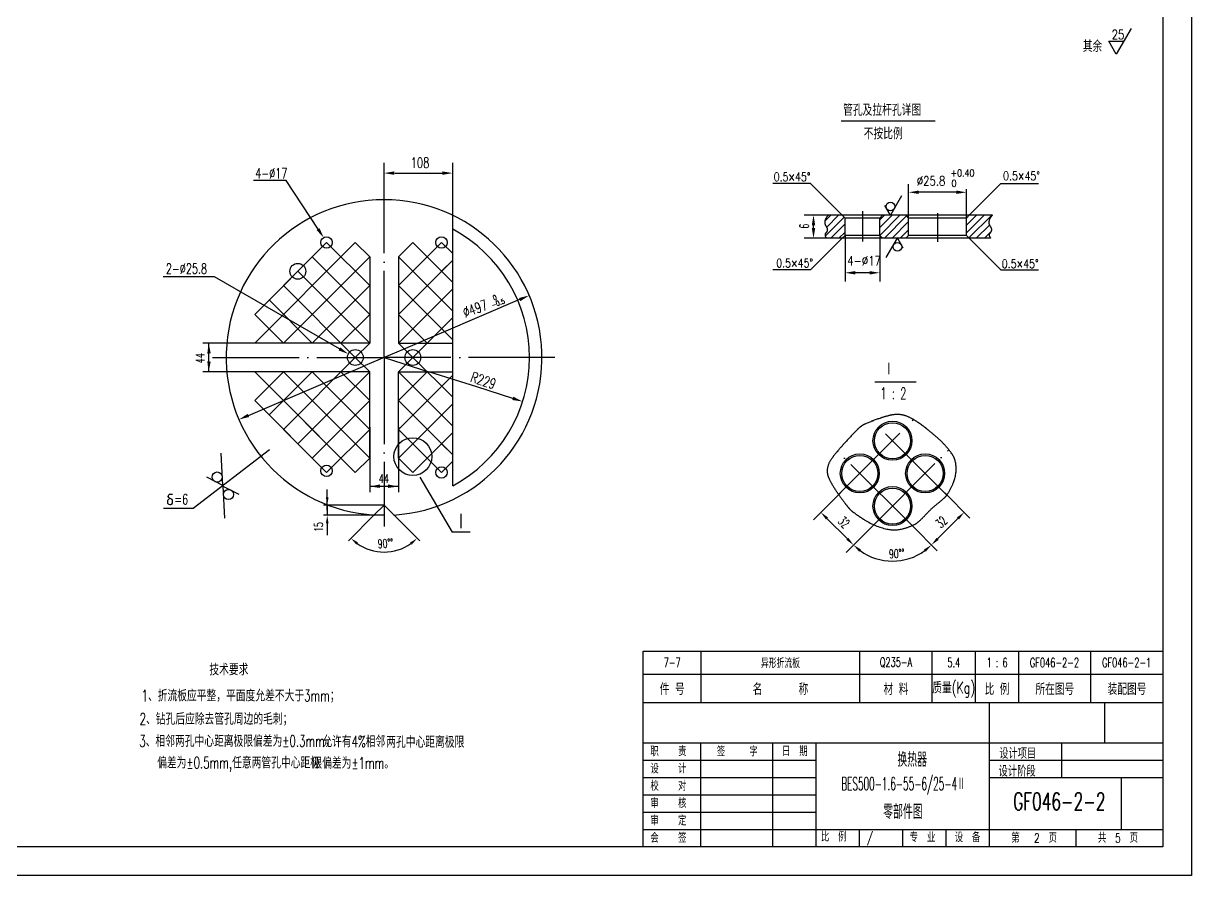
# Model space of a CAD drawing. Extents: x -843 to 1784, y -26 to 1322.
# Drawn here: x 1361.5 to 1766.1, y 727.9 to 1023.2 of the extents above; entities that cross this region are included whole.
import ezdxf
from ezdxf.enums import TextEntityAlignment as Align

# ---------------------------------------------------------------- set-up
doc = ezdxf.new("R2010")
doc.units = 0
doc.header["$MEASUREMENT"] = 0
doc.linetypes.add('DASHDOT-M', pattern=[36, 30, -3, 0, -3])
doc.linetypes.add('DIVIDE-M', pattern=[39, 30, -3, 0, -3, 0, -3])
doc.layers.get('0').update_dxf_attribs({"linetype": 'CONTINUOUS'})
for name, color, linetype in [('CDR_DIM', 7, 'CONTINUOUS'), ('CDR_DWG1', 4, 'CONTINUOUS'), ('CDR_DWG2', 2, 'CONTINUOUS'), ('CDR_DWG3', 1, 'DASHDOT-M'), ('CDR_DWG4', 3, 'DIVIDE-M')]:
    doc.layers.add(name, color=color, linetype=linetype)
doc.styles.add('HZ', font='romans', dxfattribs={"width": 0.7, "bigfont": 'hz'})

# ---------------------------------------------------------------- blocks, each defined once
blk = doc.blocks.new('SY', base_point=(289.2, -51.1))
blk.add_circle((289.2, -51.1), 9)

msp = doc.modelspace()

# ---------------------------------------------------------------- linework, layer by layer
for p, q in [((1766.08, 1321.92), (1766.08, 727.92)), ((1486.41, 963.56), (1486.41, 974.9)), ((1490.11, 971.3), (1506.57, 971.3)), ((1510.17, 951.85), (1510.17, 974.9)), ((1452.46, 968.76), (1441.19, 968.76)), ((1463.57, 951.87), (1452.46, 968.76)), ((1634.14, 967.69), (1621.09, 967.69)), ((1645.08, 956.74), (1634.14, 967.69)), ((1668.08, 955.74), (1668.08, 967.43)), ((1689.08, 956.74), (1700.03, 967.69)), ((1700.03, 967.69), (1713.08, 967.69)), ((1684.58, 964.66), (1671.58, 964.66)), ((1688.08, 955.74), (1688.08, 965.73)), ((1640.3, 956.74), (1631.93, 956.74)), ((1641.18, 956.74), (1639.09, 954.65)), ((1645.78, 956.04), (1639.19, 949.45)), ((1643.83, 956.74), (1639.71, 952.62)), ((1665.05, 956.74), (1658.05, 949.74)), ((1662.39, 956.74), (1658.08, 952.43)), ((1659.74, 956.74), (1658.08, 955.08)), ((1667.39, 956.44), (1659.7, 948.74)), ((1668.08, 949.74), (1668.08, 955.74)), ((1694.21, 956.74), (1688.08, 950.61)), ((1691.56, 956.74), (1688.08, 953.26)), ((1696.87, 956.74), (1688.97, 948.85)), ((1635.13, 952.24), (1635.13, 953.24)), ((1646.08, 953.69), (1641.14, 948.74)), ((1646.08, 950.86), (1643.96, 948.74)), ((1668.08, 954.48), (1662.35, 948.74)), ((1668.08, 951.65), (1665.18, 948.74)), ((1696.08, 953.3), (1691.52, 948.74)), ((1696.51, 950.91), (1694.35, 948.74)), ((1441.61, 922.36), (1466.5, 947.25)), ((1441.61, 912.4), (1476.46, 947.25)), ((1481.43, 932.31), (1466.5, 947.25)), ((1481.43, 942.27), (1476.46, 947.25)), ((1491.39, 932.31), (1506.32, 947.25)), ((1491.39, 942.27), (1496.37, 947.25)), ((1510.17, 933.44), (1496.37, 947.25)), ((1510.17, 943.4), (1506.32, 947.25)), ((1639.65, 948.74), (1631.93, 948.74)), ((1645.08, 948.74), (1634.14, 937.8)), ((1646.08, 949.74), (1646.08, 933.77)), ((1658.08, 949.74), (1658.08, 933.77)), ((1689.08, 948.74), (1700.03, 937.8)), ((1451.57, 912.4), (1481.43, 942.27)), ((1481.43, 922.36), (1461.52, 942.27)), ((1510.17, 923.49), (1491.39, 942.27)), ((1491.39, 922.36), (1510.17, 941.14)), ((1427.67, 935.37), (1409.91, 935.37)), ((1470.95, 910.41), (1427.67, 935.37)), ((1481.43, 912.4), (1456.54, 937.29)), ((1634.14, 937.8), (1621.09, 937.8)), ((1654.58, 936.77), (1649.58, 936.77)), ((1700.03, 937.8), (1713.08, 937.8)), ((1476.46, 907.42), (1451.57, 932.31)), ((1461.52, 912.4), (1481.43, 932.31)), ((1510.17, 913.53), (1491.39, 932.31)), ((1491.39, 912.4), (1510.17, 931.18)), ((1461.52, 912.4), (1446.59, 927.34)), ((1533.37, 927.49), (1492.98, 910.23)), ((1451.57, 912.4), (1441.61, 922.36)), ((1471.48, 912.4), (1481.43, 922.36)), ((1501.35, 912.4), (1491.39, 922.36)), ((1496.37, 907.42), (1510.17, 921.23)), ((1476.46, 907.42), (1481.43, 912.4)), ((1496.37, 907.42), (1491.39, 912.4)), ((1476.46, 907.42), (1451.57, 882.53)), ((1476.46, 907.42), (1481.43, 902.45)), ((1492.98, 910.23), (1479.85, 904.62)), ((1486.41, 907.42), (1502.27, 902.38)), ((1496.37, 907.42), (1491.39, 902.45)), ((1496.37, 907.42), (1510.17, 893.62)), ((1439.45, 887.36), (1479.85, 904.62)), ((1441.61, 902.45), (1476.46, 867.6)), ((1451.57, 902.45), (1441.61, 892.49)), ((1461.52, 902.45), (1446.59, 887.51)), ((1451.57, 902.45), (1481.43, 872.58)), ((1481.43, 902.45), (1456.54, 877.56)), ((1461.52, 902.45), (1481.43, 882.53)), ((1471.48, 902.45), (1481.43, 892.49)), ((1501.35, 902.45), (1491.39, 892.49)), ((1491.39, 902.45), (1510.17, 883.66)), ((1518.57, 897.21), (1502.27, 902.38)), ((1510.17, 901.32), (1491.39, 882.53)), ((1531, 893.26), (1518.57, 897.21)), ((1441.61, 892.49), (1466.5, 867.6)), ((1451.57, 892.49), (1476.46, 867.6)), ((1481.43, 892.49), (1461.52, 872.58)), ((1491.39, 892.49), (1510.17, 873.71)), ((1510.17, 891.36), (1491.39, 872.58)), ((1481.43, 882.53), (1466.5, 867.6)), ((1491.39, 882.53), (1506.32, 867.6)), ((1510.17, 881.4), (1496.37, 867.6)), ((1446.72, 875.39), (1420.34, 855.09)), ((1430.56, 863.12), (1429.95, 874.27)), ((1481.43, 872.58), (1476.46, 867.6)), ((1481.43, 872.58), (1476.46, 867.6)), ((1491.39, 872.58), (1496.37, 867.6)), ((1491.39, 872.58), (1496.37, 867.6)), ((1510.17, 871.45), (1506.32, 867.6)), ((1430.56, 863.12), (1425.03, 865.93)), ((1498.85, 865.97), (1510.04, 846.95)), ((1430.58, 862.86), (1431.19, 851.71)), ((1430.58, 862.86), (1436.11, 860.05)), ((1411.46, 857.93), (1411.37, 857.69)), ((1411.59, 858.15), (1411.46, 857.93)), ((1411.82, 858.34), (1411.59, 858.15)), ((1411.69, 859.28), (1411.7, 859.64)), ((1411.82, 858.96), (1411.69, 859.28)), ((1411.7, 859.64), (1411.83, 859.83)), ((1412.05, 858.73), (1411.82, 858.96)), ((1411.96, 858.49), (1411.82, 858.34)), ((1411.83, 859.83), (1412.12, 860.02)), ((1412.31, 858.58), (1411.96, 858.49)), ((1412.36, 858.56), (1412.05, 858.73)), ((1412.12, 860.02), (1412.36, 860.05)), ((1412.36, 860.05), (1413.2, 860.05)), ((1412.58, 858.46), (1412.36, 858.56)), ((1412.77, 858.34), (1412.58, 858.46)), ((1412.97, 858.17), (1412.77, 858.34)), ((1413.14, 857.93), (1412.97, 858.17)), ((1413.17, 857.61), (1413.14, 857.93)), ((1466.73, 854.49), (1466.73, 861.74)), ((1644.68, 860.79), (1635.08, 851.18)), ((1680.56, 860.5), (1689.25, 851.81)), ((1420.34, 855.09), (1410, 855.09)), ((1411.37, 857.69), (1411.42, 857.16)), ((1411.42, 857.16), (1411.45, 856.99)), ((1411.45, 856.99), (1411.62, 856.77)), ((1411.62, 856.77), (1411.88, 856.6)), ((1411.88, 856.6), (1412.25, 856.48)), ((1412.25, 856.48), (1412.62, 856.51)), ((1412.62, 856.51), (1412.92, 856.63)), ((1412.92, 856.63), (1413.14, 856.9)), ((1413.14, 856.9), (1413.17, 857.61)), ((1486.41, 856.23), (1465.48, 856.23)), ((1466.73, 856.23), (1466.73, 852.75)), ((1474.81, 852.75), (1465.48, 852.75)), ((1466.73, 849.95), (1466.73, 845.84)), ((1483.04, 852.86), (1474.07, 843.88)), ((1486.41, 852.75), (1474.81, 852.75)), ((1489.78, 852.86), (1498.76, 843.88)), ((1646.86, 844.58), (1639.79, 851.65)), ((1678.1, 844.6), (1685.17, 851.67)), ((1516.19, 846.95), (1510.04, 846.95)), ((1655.99, 849.47), (1646.39, 839.87)), ((1669.25, 849.18), (1677.94, 840.49)), ((1576.09, 797.73), (1756.2, 797.73)), ((1736.08, 773.94), (1736.08, 787.94)), ((1576.08, 773.94), (1756.08, 773.94)), ((1596.08, 737.94), (1596.08, 773.94)), ((1621.08, 737.94), (1621.08, 773.94)), ((1636.08, 737.94), (1636.08, 773.94)), ((1721.08, 761.94), (1721.08, 773.94)), ((1721.08, 761.94), (1721.08, 773.94)), ((1576.08, 767.94), (1636.08, 767.94)), ((1696.08, 767.94), (1756.08, 767.94)), ((1576.08, 761.94), (1636.08, 761.94)), ((1696.08, 761.94), (1756.08, 761.94)), ((1741.7, 761.94), (1741.7, 743.94)), ((1576.08, 755.94), (1636.08, 755.94)), ((1576.08, 749.94), (1636.08, 749.94)), ((1576.08, 743.94), (1756.08, 743.94)), ((1651.08, 737.94), (1651.08, 743.94)), ((1666.08, 737.94), (1666.08, 743.94)), ((1681.08, 737.94), (1681.08, 743.94)), ((1726.08, 737.94), (1726.08, 743.94)), ((1766.08, 727.92), (925.08, 727.92))]:
    msp.add_line(p, q)
for points in [[(1745.12, 1021.44), (1739.97, 1012.51), (1737.39, 1016.98), (1742.54, 1016.98)], [(1665.61, 963.41), (1661.76, 956.74), (1659.84, 960.08)], [(1660.33, 942.07), (1664.18, 948.74), (1666.11, 945.41)]]:
    msp.add_lwpolyline(points)
for centre, radius in [((1661.76, 959.74), 1.5), ((1664.18, 945.74), 1.5), ((1496.38, 873.08), 6.55), ((1428.61, 866.01), 1.75), ((1432.53, 859.97), 1.75)]:
    msp.add_circle(centre, radius)
for centre, radius, start, end in [((1486.41, 856.23), 16.21, 234.91, 305.09), ((1662.48, 855.95), 19.08, 234.0169, 305.9831)]:
    msp.add_arc(centre, radius, start, end)
for points in [[(1490.01, 970.7), (1490.01, 971.9), (1486.41, 971.3)], [(1506.57, 970.7), (1506.57, 971.9), (1510.17, 971.3)], [(1671.58, 965.25), (1671.58, 964.08), (1668.08, 964.66)], [(1684.58, 965.25), (1684.58, 964.08), (1688.08, 964.66)], [(1634.55, 953.24), (1635.72, 953.24), (1635.13, 956.74)], [(1464.07, 952.2), (1463.07, 951.54), (1465.55, 948.86)], [(1634.55, 952.24), (1635.72, 952.24), (1635.13, 948.74)], [(1649.58, 937.35), (1649.58, 936.18), (1646.08, 936.77)], [(1654.58, 937.35), (1654.58, 936.18), (1658.08, 936.77)], [(1533.61, 926.94), (1533.14, 928.04), (1536.69, 928.9)], [(1426.39, 908.82), (1425.19, 908.78), (1425.67, 912.4)], [(1471.25, 910.93), (1470.66, 909.89), (1474.07, 908.61)], [(1426.39, 906.02), (1425.19, 906.06), (1425.67, 902.45)], [(1531.18, 893.83), (1530.81, 892.69), (1534.43, 892.17)], [(1439.69, 886.8), (1439.21, 887.91), (1436.14, 885.94)], [(1485.01, 863.44), (1485.05, 862.24), (1481.43, 862.72)], [(1487.81, 863.44), (1487.77, 862.24), (1491.39, 862.72)], [(1466.26, 859.03), (1467.19, 859.03), (1466.73, 856.23)], [(1640.14, 852.01), (1639.44, 851.3), (1637.67, 853.78)], [(1684.82, 852.02), (1685.53, 851.31), (1687.3, 853.79)], [(1466.26, 849.95), (1467.19, 849.95), (1466.73, 852.75)], [(1476.79, 842.61), (1477.39, 843.32), (1474.95, 844.77)], [(1495.43, 843.32), (1496.03, 842.61), (1497.87, 844.77)], [(1647.22, 844.94), (1646.51, 844.23), (1648.98, 842.46)], [(1650.94, 840.13), (1651.59, 840.89), (1648.98, 842.46)], [(1673.36, 840.89), (1674.01, 840.13), (1675.97, 842.46)], [(1677.75, 844.95), (1678.46, 844.24), (1675.98, 842.48)]]:
    msp.add_solid(points)
at = {"layer": 'CDR_DIM'}
for p, q in [((1441.61, 912.4), (1423.67, 912.4)), ((1425.67, 908.45), (1425.67, 912.4)), ((1425.67, 902.45), (1425.67, 908.45)), ((1441.61, 902.45), (1423.67, 902.45)), ((1481.43, 883.31), (1481.43, 860.72)), ((1491.39, 883.31), (1491.39, 860.72)), ((1485.39, 862.72), (1481.43, 862.72)), ((1491.39, 862.72), (1485.39, 862.72))]:
    msp.add_line(p, q, dxfattribs=at)
at = {"layer": 'CDR_DWG1'}
for p, q in [((1756.08, 1311.92), (1756.08, 737.92)), ((1645.54, 956.74), (1640.3, 956.74)), ((1646.08, 955.74), (1645.08, 956.74)), ((1658.63, 956.74), (1645.54, 956.74)), ((1658.08, 955.74), (1646.08, 955.74)), ((1646.08, 949.74), (1646.08, 955.74)), ((1658.08, 955.74), (1659.08, 956.74)), ((1658.08, 949.74), (1658.08, 955.74)), ((1667.54, 956.74), (1658.63, 956.74)), ((1668.08, 955.74), (1667.08, 956.74)), ((1688.63, 956.74), (1667.54, 956.74)), ((1688.08, 955.74), (1668.08, 955.74)), ((1688.08, 955.74), (1689.08, 956.74)), ((1688.08, 949.74), (1688.08, 955.74)), ((1697.13, 956.74), (1688.63, 956.74)), ((1510.17, 863), (1510.17, 951.85)), ((1696.48, 948.74), (1639.65, 948.74)), ((1646.08, 949.74), (1645.08, 948.74)), ((1658.08, 949.74), (1646.08, 949.74)), ((1658.08, 949.74), (1659.08, 948.74)), ((1668.08, 949.74), (1667.08, 948.74)), ((1688.08, 949.74), (1668.08, 949.74)), ((1688.08, 949.74), (1689.08, 948.74)), ((1486.41, 856.23), (1483.04, 852.86)), ((1486.41, 856.23), (1483.04, 852.86)), ((1486.41, 856.23), (1489.78, 852.86)), ((1576.09, 805.73), (1756.2, 805.73)), ((1576.09, 787.73), (1576.09, 805.73)), ((1596.2, 787.73), (1596.2, 805.73)), ((1651.2, 787.73), (1651.2, 805.73)), ((1676.2, 787.73), (1676.2, 805.73)), ((1691.2, 787.73), (1691.2, 805.73)), ((1706.2, 787.73), (1706.2, 805.73)), ((1731.2, 787.73), (1731.2, 805.73)), ((1576.08, 787.94), (1756.08, 787.94)), ((1576.08, 787.94), (1756.08, 787.94)), ((1576.08, 787.94), (1576.08, 737.92)), ((1696.08, 737.94), (1696.08, 787.94)), ((1696.08, 737.94), (1696.08, 787.94)), ((1756.08, 737.92), (950.08, 737.92))]:
    msp.add_line(p, q, dxfattribs=at)
for points in [[(1481.43, 912.4), (1441.61, 912.4), (1446.59, 917.38), (1441.61, 922.36), (1461.52, 942.27), (1466.5, 937.29), (1476.46, 947.25), (1481.43, 942.27), (1481.43, 912.4)], [(1510.17, 941.14), (1506.32, 937.29), (1496.37, 947.25), (1491.39, 942.27), (1491.39, 912.4)], [(1491.39, 912.4), (1510.17, 912.4)], [(1481.43, 902.45), (1441.61, 902.45), (1446.59, 897.47), (1441.61, 892.49), (1461.52, 872.58), (1466.5, 877.56), (1476.46, 867.6), (1481.43, 872.58), (1481.43, 902.45)], [(1510.17, 873.71), (1506.32, 877.56), (1496.37, 867.6), (1491.39, 872.58), (1491.39, 902.45)], [(1491.39, 902.45), (1510.17, 902.45)]]:
    msp.add_lwpolyline(points, dxfattribs=at)
for centre, radius in [((1456.54, 937.29), 2.75), ((1476.46, 907.42), 2.75), ((1496.37, 907.42), 2.75), ((1662.48, 878.58), 6.75), ((1662.48, 878.58), 6.25), ((1651.16, 867.27), 6.75), ((1673.79, 867.27), 6.75), ((1651.16, 867.27), 6.25), ((1673.79, 867.27), 6.25), ((1662.48, 855.95), 6.75), ((1662.48, 855.95), 6.25)]:
    msp.add_circle(centre, radius, dxfattribs=at)
for radius, start, end in [(54.67, 273.5352, 266.4648), (50.38, 298.1392, 61.8608)]:
    msp.add_arc((1486.41, 907.42), radius, start, end, dxfattribs=at)
at = {"layer": 'CDR_DWG2'}
for p, q in [((1644.66, 989.43), (1677.28, 989.43)), ((1656.38, 898.97), (1670.63, 898.97))]:
    msp.add_line(p, q, dxfattribs=at)
at = {"layer": 'CDR_DWG3', "linetype": 'DASHDOT-M'}
for p, q in [((1486.41, 907.42), (1486.41, 963.56)), ((1652.08, 958.12), (1652.08, 947.57)), ((1678.08, 957.38), (1678.08, 947.48)), ((1427.02, 907.42), (1486.41, 907.42)), ((1545.6, 907.42), (1486.41, 907.42)), ((1486.41, 907.42), (1486.41, 848.89)), ((1643.83, 859.94), (1669.78, 885.89)), ((1681.31, 859.75), (1655.62, 885.44)), ((1669.25, 849.18), (1643.46, 874.97)), ((1655.99, 849.47), (1681.99, 875.47))]:
    msp.add_line(p, q, dxfattribs=at)
at = {"layer": 'CDR_DWG4', "linetype": 'DIVIDE-M'}
for points in [[(1640.3, 956.74, 0.09287), (1639.38, 955.55, 0.107934), (1639.05, 954.29, 0.198032), (1639.63, 952.72, -0.243275), (1639.99, 951.39, -0.177796), (1639.5, 950.62, 0.2131), (1639.14, 949.95, 0.1198), (1639.24, 949.34, 0.101396), (1639.65, 948.74)], [(1697.13, 956.74, 0.09287), (1696.21, 955.55, 0.107934), (1695.88, 954.29, 0.198032), (1696.46, 952.72, -0.243275), (1696.82, 951.39, -0.177796), (1696.33, 950.62, 0.2131), (1695.97, 949.95, 0.1198), (1696.07, 949.34, 0.101396), (1696.48, 948.74)]]:
    msp.add_lwpolyline(points, format="xyb", dxfattribs=at)
msp.add_lwpolyline([(1643.83, 859.94, -0.023977), (1641.34, 863.84, -0.041569), (1640.2, 866.27, -0.136871), (1639.96, 869.11, -0.111271), (1641.36, 872.31, -0.01502), (1643.1, 874.54, -0.010523), (1645.73, 877.58, -0.009998), (1650.22, 882.35, -0.037701), (1651.52, 883.5, -0.059647), (1653.1, 884.42, -0.020375), (1658.08, 886.33, -0.017092), (1661.15, 887.25, -0.029449), (1662.97, 887.61, -0.087448), (1665.9, 887.51, -0.076351), (1669.02, 886.33, -0.014588), (1671.3, 884.95, -0.01865), (1673.01, 883.76, -0.009886), (1674.74, 882.39, -0.005092), (1678.03, 879.64, -0.029478), (1680.07, 877.68, -0.020788), (1682.66, 874.63, -0.149114), (1684.51, 869.8, -0.123357), (1683.43, 863.7, -0.031047), (1681.59, 860.17, -0.070606), (1680.47, 858.81, -0.019019), (1678.31, 856.96, 0.018662), (1676.1, 855.08, 0.020772), (1673.95, 852.93, -0.020092), (1671.72, 850.71, -0.075492), (1669.92, 849.49, -0.042645), (1666.32, 848.14, -0.12342), (1660.55, 847.98, -0.085917), (1652.94, 851.1, -0.018798), (1648.79, 853.92, -0.055143), (1647.53, 855.08, -0.015916), (1646.18, 856.75, -0.008606)], format="xyb", close=True, dxfattribs=at)

# ---------------------------------------------------------------- block references
at = {"layer": 'CDR_DWG1', "xscale": 0.22, "yscale": 0.22, "zscale": 0.22}
for p in [(1466.5, 947.25), (1506.32, 947.25), (1466.5, 868.16), (1506.32, 867.6)]:
    msp.add_blockref('SY', p, dxfattribs=at)

# ---------------------------------------------------------------- texts
at = {"style": 'HZ'}
for s, height, width, p in [('25', 3.2, 0.8, (1738.41, 1017.68)), ('其余', 4, 0.7, (1728.4, 1013.23)), ('108', 3.6, 0.7, (1495.61, 973.1)), ('4-%%C17', 3.5, 0.7, (1441.79, 969.48)), ('0.5×45%%D', 3, 0.8, (1621.32, 968.49)), ('+0.40', 2.5, 0.8, (1682.63, 970.09)), ('0.5×45%%D', 3, 0.8, (1700.79, 968.83)), ('%%C25.8', 3.2, 0.8, (1670.92, 967)), ('0', 2.5, 0.8, (1682.95, 966.51)), ('2-%%C25.8', 3.5, 0.7, (1410.83, 936.44)), ('0.5×45%%D', 3, 0.8, (1622.22, 938.63)), ('4-%%c17', 3.2, 0.8, (1646.83, 939.34)), ('0.5×45%%D', 3, 0.8, (1700.34, 938.41)), ('=6', 3.5, 0.7, (1413.75, 856.54)), ('技术要求', 4, 0.65, (1425.9, 797.3)), ('1、折流板应平整，平面度允差不大于3mm；', 4, 0.65, (1402.41, 788.27)), ('2、钻孔后应除去管孔周边的毛刺；', 4, 0.65, (1401.73, 780.21)), ('3、相邻两孔中心距离极限偏差为%%P0.3mm，', 4, 0.65, (1401.63, 772.53)), ('允许有4%%%相邻', 4, 0.65, (1465.01, 772.38)), ('两孔中心距离极限', 4, 0.65, (1487.17, 772.22)), ('职    责', 3.2, 0.7, (1578.64, 769.33)), ('签     字', 3.2, 0.7, (1601.65, 769.28)), ('日  期', 3.2, 0.7, (1624.2, 769.37)), ('  偏差为%%p0.5mm,任意两管孔中心距极', 4, 0.65, (1404.27, 765.05)), ('限偏差为%%p1mm。', 4, 0.65, (1461.6, 764.94)), ('设计项目', 3.8, 0.65, (1699.43, 768.39)), ('设    计', 3.2, 0.7, (1578.64, 763.33)), ('设计阶段', 3.8, 0.65, (1699.22, 762.24)), ('校    对', 3.2, 0.7, (1578.64, 757.33)), ('审    核', 3.2, 0.7, (1578.64, 751.33)), ('审    定', 3.2, 0.7, (1578.64, 745.33)), ('会    签', 3.2, 0.7, (1578.64, 739.33)), ('比  例', 3.2, 0.7, (1637.67, 739.75)), ('/', 3.2, 0.7, (1653.63, 739.57)), ('专  业', 3.2, 0.7, (1668.44, 739.55)), ('设  备', 3.2, 0.7, (1684.02, 739.54)), ('第   2  页', 3.2, 0.7, (1703.62, 739.34)), ('共  5  页', 3.2, 0.7, (1733.62, 739.34))]:
    msp.add_text(s, height=height, dxfattribs=dict(at, width=width)).set_placement(p)
for s, height, rotation, width, p in [('6', 3.2, 90, 0.6, (1633.53, 952.1)), ('%%c497', 3.6, 19.8686, 0.7, (1514.5, 921.19)), ('-0.5', 1.7, 19.8686, 0.7, (1523.95, 924.66)), ('0', 1.7, 19.8686, 0.7, (1524.44, 927.16)), ('R229', 3.6, 341.5701, 0.7, (1516.1, 899.11)), ('15', 3, 90, 0.65, (1465.23, 847)), ('32', 3.2, 315, 0.6, (1643.33, 850.38)), ('32', 3.2, 45, 0.6, (1679.38, 848.13)), ('90%%d%%d', 3, 3.5158, 0.65, (1484.32, 841.36)), ('90%%d%%d', 3, 2.8422, 0.65, (1661.36, 837.84))]:
    msp.add_text(s, height=height, rotation=rotation, dxfattribs=dict(at, width=width)).set_placement(p)
for s, height, width, p in [('I', 5, 0.7, (1512.98, 848.31)), ('GF046-2-2', 6, 0.65, (1720.27, 750.62))]:
    msp.add_text(s, height=height, dxfattribs=dict(at, width=width)).set_placement(p, align=Align.CENTER)
for s, height, width, p in [('7-7', 3.2, 0.65, (1586.2, 801.73)), ('异形折流板', 3.2, 0.65, (1623.7, 801.73)), ('Q235-A', 3.2, 0.65, (1663.7, 801.73)), ('5.4', 3.2, 0.65, (1683.7, 801.73)), ('1 : 6', 3.2, 0.65, (1698.7, 801.73)), ('GF046-2-2', 3.2, 0.65, (1718.58, 801.73)), ('GF046-2-1', 3.2, 0.65, (1743.58, 801.73)), ('件 号', 4, 0.7, (1586.2, 792.73)), ('名      称', 4, 0.7, (1623.7, 792.73)), ('材 料', 4, 0.7, (1663.7, 792.73)), ('质量(Kg)', 4, 0.7, (1683.7, 792.73)), ('比 例', 4, 0.7, (1698.7, 792.73)), ('所在图号', 4, 0.7, (1718.7, 792.73)), ('装配图号', 4, 0.7, (1743.7, 792.73)), ('换热器', 5, 0.65, (1669.32, 768.38)), ('BES500-1.6-55-6/25-4Ⅱ', 4.5, 0.5, (1666.27, 759.43)), ('零部件图', 5, 0.65, (1666.08, 750.32))]:
    msp.add_text(s, height=height, dxfattribs=dict(at, width=width)).set_placement(p, align=Align.MIDDLE)
at = {"layer": 'CDR_DIM', "style": 'HZ', "width": 0.7}
msp.add_text('44', height=3, rotation=90, dxfattribs=at).set_placement((1422.67, 905.37), align=Align.MIDDLE_LEFT)
msp.add_text('44', height=3, dxfattribs=at).set_placement((1484.53, 865.46), align=Align.MIDDLE_LEFT)
at = {"layer": 'CDR_DWG2', "style": 'HZ', "width": 0.65}
for s, p in [('管孔及拉杆孔详图', (1645.37, 991.16)), ('不按比例', (1652.52, 983)), ('I', (1660.78, 901.61)), ('1 : 2', (1658.21, 892.98))]:
    msp.add_text(s, height=4, dxfattribs=at).set_placement(p)

doc.saveas('drawing.dxf')
